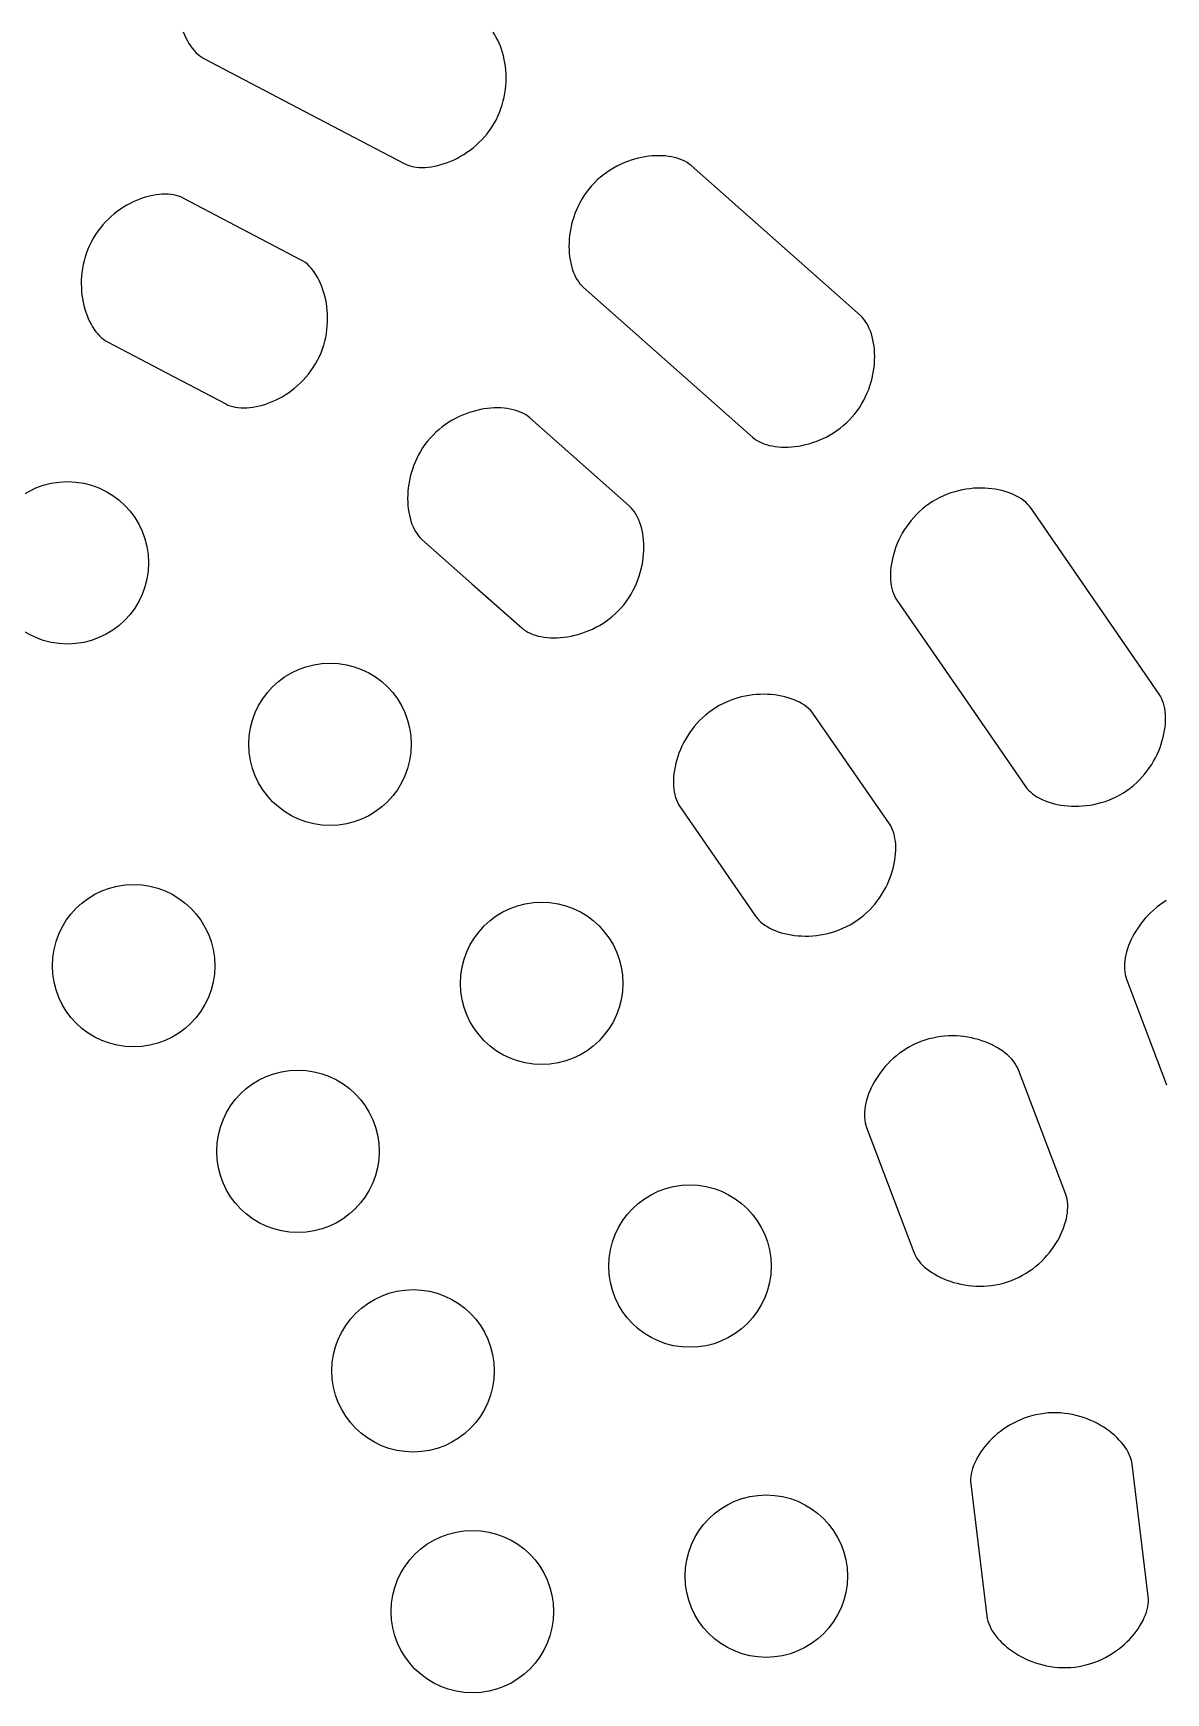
# Model space of a CAD drawing. Extents: x 5 to 376, y 5 to 380.
# Drawn here: x 115 to 150.8, y 289.2 to 341.6 of the extents above; entities that cross this region are included whole.
import ezdxf

# ---------------------------------------------------------------- set-up
doc = ezdxf.new("R2010")
doc.units = 0
doc.header["$MEASUREMENT"] = 0
doc.layers.add('Gas', color=7, linetype='Continuous')

msp = doc.modelspace()

# ---------------------------------------------------------------- linework, layer by layer
at = {"layer": 'Gas', "color": 0}
for p, q in [((119.761227, 341.591528), (119.800478, 341.495648)), ((119.800478, 341.495648), (119.842978, 341.403656)), ((119.842978, 341.403656), (119.888571, 341.315817)), ((129.589556, 341.503032), (129.538275, 341.581907)), ((129.638055, 341.419468), (129.589556, 341.503032)), ((129.683616, 341.331481), (129.638055, 341.419468)), ((129.726084, 341.239337), (129.683616, 341.331481)), ((119.888571, 341.315817), (119.9371, 341.232393)), ((119.9371, 341.232393), (119.98841, 341.153647)), ((119.98841, 341.153647), (120.042346, 341.079844)), ((120.042346, 341.079844), (120.09875, 341.011245)), ((120.09875, 341.011245), (120.157468, 340.948116)), ((120.157468, 340.948116), (120.218343, 340.890719)), ((120.218343, 340.890719), (120.281219, 340.839317)), ((120.281219, 340.839317), (120.345941, 340.794175)), ((129.765303, 341.1433), (129.726084, 341.239337)), ((129.801118, 341.043636), (129.765303, 341.1433)), ((129.833374, 340.94061), (129.801118, 341.043636)), ((129.861915, 340.834488), (129.833374, 340.94061)), ((129.886586, 340.725534), (129.861915, 340.834488)), ((120.345941, 340.794175), (120.412352, 340.755554)), ((120.412352, 340.755554), (123.571689, 339.097407)), ((129.907231, 340.614013), (129.886586, 340.725534)), ((129.923696, 340.500192), (129.907231, 340.614013)), ((129.935824, 340.384334), (129.923696, 340.500192)), ((129.94346, 340.266706), (129.935824, 340.384334)), ((129.908831, 339.661291), (129.925983, 339.783794)), ((129.925983, 339.783794), (129.937867, 339.905852)), ((129.937867, 339.905852), (129.944637, 340.0272)), ((129.94645, 340.147573), (129.94346, 340.266706)), ((129.944637, 340.0272), (129.94645, 340.147573)), ((129.784429, 339.172142), (129.824209, 339.29377)), ((129.824209, 339.29377), (129.858099, 339.416014)), ((129.858099, 339.416014), (129.886255, 339.53861)), ((129.886255, 339.53861), (129.908831, 339.661291)), ((123.571689, 339.097407), (126.731025, 337.439259)), ((129.564097, 338.698431), (129.628195, 338.813611)), ((129.628195, 338.813611), (129.686577, 338.931798)), ((129.686577, 338.931798), (129.738604, 339.051397)), ((129.738604, 339.051397), (129.784429, 339.172142)), ((129.090105, 338.10134), (129.178216, 338.189555)), ((129.178216, 338.189555), (129.26309, 338.282319)), ((129.26309, 338.282319), (129.344422, 338.379612)), ((129.344422, 338.379612), (129.421904, 338.481409)), ((129.421904, 338.481409), (129.495231, 338.587689)), ((129.495231, 338.587689), (129.564097, 338.698431)), ((128.408421, 337.613077), (128.510615, 337.668827)), ((128.510615, 337.668827), (128.611716, 337.72928)), ((128.611716, 337.72928), (128.711418, 337.794416)), ((128.711418, 337.794416), (128.809414, 337.864212)), ((128.809414, 337.864212), (128.905398, 337.938646)), ((128.905398, 337.938646), (128.999063, 338.017696)), ((128.999063, 338.017696), (129.090105, 338.10134)), ((134.447787, 337.669894), (134.337235, 337.654333)), ((134.557061, 337.680829), (134.447787, 337.669894)), ((134.664755, 337.68719), (134.557061, 337.680829)), ((134.770566, 337.689027), (134.664755, 337.68719)), ((134.874193, 337.686393), (134.770566, 337.689027)), ((134.975334, 337.67934), (134.874193, 337.686393)), ((135.073687, 337.667919), (134.975334, 337.67934)), ((135.168949, 337.652182), (135.073687, 337.667919)), ((126.731025, 337.439259), (126.80054, 337.406547)), ((126.80054, 337.406547), (126.874473, 337.378936)), ((126.874473, 337.378936), (126.952519, 337.356407)), ((126.952519, 337.356407), (127.03437, 337.338936)), ((127.03437, 337.338936), (127.11972, 337.326501)), ((127.11972, 337.326501), (127.208264, 337.31908)), ((127.208264, 337.31908), (127.299695, 337.316651)), ((127.299695, 337.316651), (127.393708, 337.319192)), ((127.393708, 337.319192), (127.489995, 337.326681)), ((127.489995, 337.326681), (127.58825, 337.339095)), ((127.58825, 337.339095), (127.688168, 337.356413)), ((127.688168, 337.356413), (127.789442, 337.378612)), ((127.789442, 337.378612), (127.891766, 337.405671)), ((127.891766, 337.405671), (127.994834, 337.437566)), ((127.994834, 337.437566), (128.09834, 337.474277)), ((128.09834, 337.474277), (128.201977, 337.51578)), ((128.201977, 337.51578), (128.30544, 337.562054)), ((128.30544, 337.562054), (128.408421, 337.613077)), ((133.123195, 337.162973), (133.020866, 337.087849)), ((133.227871, 337.232848), (133.123195, 337.162973)), ((133.334591, 337.297527), (133.227871, 337.232848)), ((133.443054, 337.357061), (133.334591, 337.297527)), ((133.552957, 337.411501), (133.443054, 337.357061)), ((133.663998, 337.460901), (133.552957, 337.411501)), ((133.775876, 337.505311), (133.663998, 337.460901)), ((133.888287, 337.544783), (133.775876, 337.505311)), ((134.000931, 337.579369), (133.888287, 337.544783)), ((134.113505, 337.609122), (134.000931, 337.579369)), ((134.225707, 337.634092), (134.113505, 337.609122)), ((134.337235, 337.654333), (134.225707, 337.634092)), ((135.260818, 337.632182), (135.168949, 337.652182)), ((135.348993, 337.60797), (135.260818, 337.632182)), ((135.433171, 337.579597), (135.348993, 337.60797)), ((135.513051, 337.547116), (135.433171, 337.579597)), ((135.58833, 337.510579), (135.513051, 337.547116)), ((135.658706, 337.470037), (135.58833, 337.510579)), ((135.723877, 337.425541), (135.658706, 337.470037)), ((135.783542, 337.377145), (135.723877, 337.425541)), ((141.124964, 332.645058), (135.783542, 337.377145)), ((132.555967, 336.632921), (132.47673, 336.529148)), ((132.641056, 336.733832), (132.555967, 336.632921)), ((132.730978, 336.830468), (132.641056, 336.733832)), ((132.824455, 336.921649), (132.730978, 336.830468)), ((132.921185, 337.007425), (132.824455, 336.921649)), ((133.020866, 337.087849), (132.921185, 337.007425)), ((117.976554, 336.123496), (117.875454, 336.063042)), ((118.078749, 336.179245), (117.976554, 336.123496)), ((118.18173, 336.230268), (118.078749, 336.179245)), ((118.285193, 336.276542), (118.18173, 336.230268)), ((118.38883, 336.318046), (118.285193, 336.276542)), ((118.492335, 336.354757), (118.38883, 336.318046)), ((118.595403, 336.386652), (118.492335, 336.354757)), ((118.697728, 336.413711), (118.595403, 336.386652)), ((118.799002, 336.43591), (118.697728, 336.413711)), ((118.89892, 336.453228), (118.799002, 336.43591)), ((118.997175, 336.465642), (118.89892, 336.453228)), ((119.093462, 336.473131), (118.997175, 336.465642)), ((119.187474, 336.475672), (119.093462, 336.473131)), ((119.278906, 336.473243), (119.187474, 336.475672)), ((119.36745, 336.465822), (119.278906, 336.473243)), ((119.4528, 336.453387), (119.36745, 336.465822)), ((119.534651, 336.435916), (119.4528, 336.453387)), ((119.612697, 336.413386), (119.534651, 336.435916)), ((119.68663, 336.385776), (119.612697, 336.413386)), ((119.756145, 336.353064), (119.68663, 336.385776)), ((123.481531, 334.39783), (119.756145, 336.353064)), ((132.216537, 336.091288), (132.165235, 335.977597)), ((132.273249, 336.203582), (132.216537, 336.091288)), ((132.335459, 336.314185), (132.273249, 336.203582)), ((132.403257, 336.422805), (132.335459, 336.314185)), ((132.47673, 336.529148), (132.403257, 336.422805)), ((117.308954, 335.602768), (117.22408, 335.510003)), ((117.397065, 335.690983), (117.308954, 335.602768)), ((117.488107, 335.774627), (117.397065, 335.690983)), ((117.581772, 335.853677), (117.488107, 335.774627)), ((117.677756, 335.928111), (117.581772, 335.853677)), ((117.775752, 335.997907), (117.677756, 335.928111)), ((117.875454, 336.063042), (117.775752, 335.997907)), ((132.042908, 335.631069), (132.012364, 335.514718)), ((132.078509, 335.747194), (132.042908, 335.631069)), ((132.119255, 335.862801), (132.078509, 335.747194)), ((132.165235, 335.977597), (132.119255, 335.862801)), ((116.923073, 335.093892), (116.858975, 334.978712)), ((116.991939, 335.204634), (116.923073, 335.093892)), ((117.065266, 335.310914), (116.991939, 335.204634)), ((117.142748, 335.412711), (117.065266, 335.310914)), ((117.22408, 335.510003), (117.142748, 335.412711)), ((131.93899, 335.052922), (131.932405, 334.93984)), ((131.95019, 335.167244), (131.93899, 335.052922)), ((131.966094, 335.282512), (131.95019, 335.167244)), ((131.986789, 335.398435), (131.966094, 335.282512)), ((132.012364, 335.514718), (131.986789, 335.398435)), ((116.702852, 334.620392), (116.663099, 334.498816)), ((116.748646, 334.741077), (116.702852, 334.620392)), ((116.800635, 334.860606), (116.748646, 334.741077)), ((116.858975, 334.978712), (116.800635, 334.860606)), ((131.932405, 334.93984), (131.930346, 334.828291)), ((131.930346, 334.828291), (131.932726, 334.718567)), ((131.932726, 334.718567), (131.939456, 334.610963)), ((131.939456, 334.610963), (131.950448, 334.505771)), ((116.56139, 334.008916), (116.549513, 333.886871)), ((116.578532, 334.131399), (116.56139, 334.008916)), ((116.601094, 334.254053), (116.578532, 334.131399)), ((116.629231, 334.376614), (116.601094, 334.254053)), ((116.663099, 334.498816), (116.629231, 334.376614)), ((123.547859, 334.359247), (123.481531, 334.39783)), ((123.612502, 334.314126), (123.547859, 334.359247)), ((123.675306, 334.262733), (123.612502, 334.314126)), ((123.736113, 334.205332), (123.675306, 334.262733)), ((123.794768, 334.142187), (123.736113, 334.205332)), ((123.851115, 334.073563), (123.794768, 334.142187)), ((123.904998, 333.999725), (123.851115, 334.073563)), ((123.956261, 333.920937), (123.904998, 333.999725)), ((131.950448, 334.505771), (131.965613, 334.403284)), ((131.965613, 334.403284), (131.984862, 334.303794)), ((131.984862, 334.303794), (132.008109, 334.207596)), ((132.008109, 334.207596), (132.035263, 334.114982)), ((132.035263, 334.114982), (132.066237, 334.026246)), ((132.066237, 334.026246), (132.100943, 333.941679)), ((116.542746, 333.765529), (116.540934, 333.645157)), ((116.540934, 333.645157), (116.543921, 333.526019)), ((116.549513, 333.886871), (116.542746, 333.765529)), ((116.543921, 333.526019), (116.551553, 333.408382)), ((124.004749, 333.837465), (123.956261, 333.920937)), ((124.050305, 333.749572), (124.004749, 333.837465)), ((124.092774, 333.657524), (124.050305, 333.749572)), ((124.131999, 333.561585), (124.092774, 333.657524)), ((124.167825, 333.462019), (124.131999, 333.561585)), ((132.100943, 333.941679), (132.139292, 333.861576)), ((132.139292, 333.861576), (132.181196, 333.786229)), ((132.181196, 333.786229), (132.226566, 333.715931)), ((132.226566, 333.715931), (132.275314, 333.650976)), ((132.275314, 333.650976), (132.327352, 333.591656)), ((132.327352, 333.591656), (132.382591, 333.538265)), ((132.382591, 333.538265), (135.053302, 331.172222)), ((116.551553, 333.408382), (116.563674, 333.292512)), ((116.563674, 333.292512), (116.58013, 333.178674)), ((116.58013, 333.178674), (116.600764, 333.067133)), ((116.600764, 333.067133), (116.625423, 332.958156)), ((116.625423, 332.958156), (116.653951, 332.852009)), ((124.200096, 333.359092), (124.167825, 333.462019)), ((124.228656, 333.253068), (124.200096, 333.359092)), ((124.253349, 333.144212), (124.228656, 333.253068)), ((124.27402, 333.032788), (124.253349, 333.144212)), ((124.290511, 332.919061), (124.27402, 333.032788)), ((116.653951, 332.852009), (116.686193, 332.748956)), ((116.686193, 332.748956), (116.721994, 332.649264)), ((116.721994, 332.649264), (116.761198, 332.553199)), ((116.761198, 332.553199), (116.803651, 332.461026)), ((116.803651, 332.461026), (116.849197, 332.373011)), ((124.302668, 332.803296), (124.290511, 332.919061)), ((124.310334, 332.685756), (124.302668, 332.803296)), ((124.304832, 332.325143), (124.311572, 332.446415)), ((124.313354, 332.566708), (124.310334, 332.685756)), ((124.311572, 332.446415), (124.313354, 332.566708)), ((141.180197, 332.591656), (141.124964, 332.645058)), ((141.232218, 332.532305), (141.180197, 332.591656)), ((141.280941, 332.467299), (141.232218, 332.532305)), ((141.326276, 332.396935), (141.280941, 332.467299)), ((116.849197, 332.373011), (116.897681, 332.28942)), ((116.897681, 332.28942), (116.948949, 332.210518)), ((116.948949, 332.210518), (117.002845, 332.136572)), ((117.002845, 332.136572), (117.059214, 332.067846)), ((117.059214, 332.067846), (117.1179, 332.004607)), ((117.1179, 332.004607), (117.17875, 331.947121)), ((117.17875, 331.947121), (117.241607, 331.895653)), ((124.22517, 331.835548), (124.253302, 331.958093)), ((124.253302, 331.958093), (124.275852, 332.080717)), ((124.275852, 332.080717), (124.292977, 332.203155)), ((124.292977, 332.203155), (124.304832, 332.325143)), ((141.368138, 332.321505), (141.326276, 332.396935)), ((141.406438, 332.241305), (141.368138, 332.321505)), ((141.441089, 332.156629), (141.406438, 332.241305)), ((141.472004, 332.067773), (141.441089, 332.156629)), ((141.499096, 331.975031), (141.472004, 332.067773)), ((141.522277, 331.878698), (141.499096, 331.975031)), ((117.241607, 331.895653), (117.306316, 331.850468)), ((117.306316, 331.850468), (117.372723, 331.811833)), ((117.372723, 331.811833), (119.235416, 330.834217)), ((124.053705, 331.351448), (124.105723, 331.471031)), ((124.105723, 331.471031), (124.151536, 331.591752)), ((124.151536, 331.591752), (124.1913, 331.713346)), ((124.1913, 331.713346), (124.22517, 331.835548)), ((141.541459, 331.779068), (141.522277, 331.878698)), ((141.556555, 331.676436), (141.541459, 331.779068)), ((141.567478, 331.571097), (141.556555, 331.676436)), ((141.574141, 331.463346), (141.567478, 331.571097)), ((141.576456, 331.353476), (141.574141, 331.463346)), ((123.711236, 330.798661), (123.788789, 330.900595)), ((123.788789, 330.900595), (123.862192, 331.007022)), ((123.862192, 331.007022), (123.93114, 331.117919)), ((123.93114, 331.117919), (123.995325, 331.233266)), ((123.995325, 331.233266), (124.053705, 331.351448)), ((135.053302, 331.172222), (137.724012, 328.806178)), ((141.519753, 330.782679), (141.540489, 330.898716)), ((141.540489, 330.898716), (141.556439, 331.014109)), ((141.556439, 331.014109), (141.567692, 331.128563)), ((141.567692, 331.128563), (141.574336, 331.241784)), ((141.574336, 331.241784), (141.576456, 331.353476)), ((119.235416, 330.834217), (121.098109, 329.8566)), ((123.175922, 330.282615), (123.271943, 330.357138)), ((123.271943, 330.357138), (123.365651, 330.436284)), ((123.365651, 330.436284), (123.456741, 330.520031)), ((123.456741, 330.520031), (123.544906, 330.608357)), ((123.544906, 330.608357), (123.62984, 330.701241)), ((123.62984, 330.701241), (123.711236, 330.798661)), ((141.387215, 330.317981), (141.427964, 330.433648)), ((141.427964, 330.433648), (141.463578, 330.54985)), ((141.463578, 330.54985), (141.494145, 330.666292)), ((141.494145, 330.666292), (141.519753, 330.782679)), ((121.098109, 329.8566), (121.167541, 329.823931)), ((121.167541, 329.823931), (121.241397, 329.796362)), ((122.155885, 329.796413), (122.258191, 329.823515)), ((122.258191, 329.823515), (122.361246, 329.855456)), ((122.361246, 329.855456), (122.464745, 329.892215)), ((122.464745, 329.892215), (122.56838, 329.933771)), ((122.56838, 329.933771), (122.671846, 329.980102)), ((122.671846, 329.980102), (122.774837, 330.031185)), ((122.774837, 330.031185), (122.877046, 330.087)), ((122.877046, 330.087), (122.978168, 330.147524)), ((122.978168, 330.147524), (123.077895, 330.212737)), ((123.077895, 330.212737), (123.175922, 330.282615)), ((141.103397, 329.757979), (141.171128, 329.866553)), ((141.171128, 329.866553), (141.233288, 329.977134)), ((141.233288, 329.977134), (141.289965, 330.089429)), ((141.289965, 330.089429), (141.341244, 330.203143)), ((141.341244, 330.203143), (141.387215, 330.317981)), ((121.241397, 329.796362), (121.31937, 329.773872)), ((121.31937, 329.773872), (121.401154, 329.756439)), ((121.401154, 329.756439), (121.486442, 329.74404)), ((121.486442, 329.74404), (121.57493, 329.736656)), ((121.57493, 329.736656), (121.666311, 329.734263)), ((121.666311, 329.734263), (121.760277, 329.736839)), ((121.760277, 329.736839), (121.856524, 329.744365)), ((121.856524, 329.744365), (121.954745, 329.756817)), ((121.954745, 329.756817), (122.054634, 329.774173)), ((122.054634, 329.774173), (122.155885, 329.796413)), ((128.242891, 329.342466), (128.136229, 329.277901)), ((128.351304, 329.401892), (128.242891, 329.342466)), ((128.461166, 329.456229), (128.351304, 329.401892)), ((128.572174, 329.50553), (128.461166, 329.456229)), ((128.684025, 329.549846), (128.572174, 329.50553)), ((128.796418, 329.589229), (128.684025, 329.549846)), ((128.909049, 329.623731), (128.796418, 329.589229)), ((129.021615, 329.653403), (128.909049, 329.623731)), ((129.133814, 329.678298), (129.021615, 329.653403)), ((129.245345, 329.698468), (129.133814, 329.678298)), ((129.355903, 329.713963), (129.245345, 329.698468)), ((129.465186, 329.724836), (129.355903, 329.713963)), ((129.572892, 329.731139), (129.465186, 329.724836)), ((129.678719, 329.732924), (129.572892, 329.731139)), ((129.782363, 329.730242), (129.678719, 329.732924)), ((129.883522, 329.723144), (129.782363, 329.730242)), ((129.981893, 329.711684), (129.883522, 329.723144)), ((130.077174, 329.695912), (129.981893, 329.711684)), ((130.169063, 329.675881), (130.077174, 329.695912)), ((130.257256, 329.651641), (130.169063, 329.675881)), ((130.341451, 329.623246), (130.257256, 329.651641)), ((130.421345, 329.590747), (130.341451, 329.623246)), ((130.496637, 329.554195), (130.421345, 329.590747)), ((130.567023, 329.513643), (130.496637, 329.554195)), ((130.6322, 329.469142), (130.567023, 329.513643)), ((130.691867, 329.420743), (130.6322, 329.469142)), ((133.841081, 326.630782), (130.691867, 329.420743)), ((140.682733, 329.259719), (140.7761, 329.350762)), ((140.7761, 329.350762), (140.8659, 329.447255)), ((140.8659, 329.447255), (140.95087, 329.548036)), ((140.95087, 329.548036), (141.030006, 329.651709)), ((141.030006, 329.651709), (141.103397, 329.757979)), ((127.549979, 328.779666), (127.46507, 328.678954)), ((127.639779, 328.87616), (127.549979, 328.779666)), ((127.733146, 328.967202), (127.639779, 328.87616)), ((127.829777, 329.052846), (127.733146, 328.967202)), ((127.929369, 329.133143), (127.829777, 329.052846)), ((128.031621, 329.208144), (127.929369, 329.133143)), ((128.136229, 329.277901), (128.031621, 329.208144)), ((137.724012, 328.806178), (137.783679, 328.75778)), ((139.843705, 328.721392), (139.954713, 328.770692)), ((139.954713, 328.770692), (140.064575, 328.825029)), ((140.064575, 328.825029), (140.172988, 328.884455)), ((140.172988, 328.884455), (140.27965, 328.94902)), ((140.27965, 328.94902), (140.384258, 329.018778)), ((140.384258, 329.018778), (140.48651, 329.093779)), ((140.48651, 329.093779), (140.586102, 329.174075)), ((140.586102, 329.174075), (140.682733, 329.259719)), ((127.18282, 328.250045), (127.12617, 328.13778)), ((127.244948, 328.360591), (127.18282, 328.250045)), ((127.312641, 328.469121), (127.244948, 328.360591)), ((127.385986, 328.57534), (127.312641, 328.469121)), ((127.46507, 328.678954), (127.385986, 328.57534)), ((137.783679, 328.75778), (137.848856, 328.713279)), ((137.848856, 328.713279), (137.919242, 328.672726)), ((137.919242, 328.672726), (137.994534, 328.636174)), ((137.994534, 328.636174), (138.074428, 328.603675)), ((138.074428, 328.603675), (138.158623, 328.57528)), ((138.158623, 328.57528), (138.246817, 328.551041)), ((138.246817, 328.551041), (138.338705, 328.531009)), ((138.338705, 328.531009), (138.433986, 328.515237)), ((138.433986, 328.515237), (138.532358, 328.503777)), ((138.532358, 328.503777), (138.633517, 328.49668)), ((138.633517, 328.49668), (138.73716, 328.493997)), ((138.73716, 328.493997), (138.842987, 328.495782)), ((138.842987, 328.495782), (138.950693, 328.502085)), ((138.950693, 328.502085), (139.059976, 328.512958)), ((139.059976, 328.512958), (139.170534, 328.528454)), ((139.170534, 328.528454), (139.282065, 328.548623)), ((139.282065, 328.548623), (139.394264, 328.573518)), ((139.394264, 328.573518), (139.506831, 328.603191)), ((139.506831, 328.603191), (139.619461, 328.637693)), ((139.619461, 328.637693), (139.731854, 328.677076)), ((139.731854, 328.677076), (139.843705, 328.721392)), ((126.988215, 327.793611), (126.952605, 327.677415)), ((127.028954, 327.909267), (126.988215, 327.793611)), ((127.07491, 328.024088), (127.028954, 327.909267)), ((127.12617, 328.13778), (127.07491, 328.024088)), ((126.859725, 327.213134), (126.848459, 327.098665)), ((126.875685, 327.328538), (126.859725, 327.213134)), ((126.896428, 327.444583), (126.875685, 327.328538)), ((126.922039, 327.560974), (126.896428, 327.444583)), ((126.952605, 327.677415), (126.922039, 327.560974)), ((144.698551, 327.19579), (144.57996, 327.184367)), ((144.816199, 327.202414), (144.698551, 327.19579)), ((144.932622, 327.204362), (144.816199, 327.202414)), ((145.04754, 327.201755), (144.932622, 327.204362)), ((145.160671, 327.194717), (145.04754, 327.201755)), ((145.271735, 327.183369), (145.160671, 327.194717)), ((126.841801, 326.985428), (126.839663, 326.873716)), ((126.839663, 326.873716), (126.84196, 326.763826)), ((126.848459, 327.098665), (126.841801, 326.985428)), ((126.84196, 326.763826), (126.848602, 326.656052)), ((143.293489, 326.706886), (143.186723, 326.629271)), ((143.403925, 326.779194), (143.293489, 326.706886)), ((143.516507, 326.845355), (143.403925, 326.779194)), ((143.630954, 326.90549), (143.516507, 326.845355)), ((143.746984, 326.959722), (143.630954, 326.90549)), ((143.864318, 327.008174), (143.746984, 326.959722)), ((143.982675, 327.050968), (143.864318, 327.008174)), ((144.101772, 327.088227), (143.982675, 327.050968)), ((144.221331, 327.120074), (144.101772, 327.088227)), ((144.341069, 327.146632), (144.221331, 327.120074)), ((144.460705, 327.168022), (144.341069, 327.146632)), ((144.57996, 327.184367), (144.460705, 327.168022)), ((145.38045, 327.167836), (145.271735, 327.183369)), ((145.486536, 327.148238), (145.38045, 327.167836)), ((145.589713, 327.1247), (145.486536, 327.148238)), ((145.689699, 327.097343), (145.589713, 327.1247)), ((145.786212, 327.06629), (145.689699, 327.097343)), ((145.878974, 327.031664), (145.786212, 327.06629)), ((145.967702, 326.993587), (145.878974, 327.031664)), ((146.052115, 326.952182), (145.967702, 326.993587)), ((146.131933, 326.907571), (146.052115, 326.952182)), ((146.206876, 326.859878), (146.131933, 326.907571)), ((146.276661, 326.809225), (146.206876, 326.859878)), ((146.341008, 326.755733), (146.276661, 326.809225)), ((146.399637, 326.699527), (146.341008, 326.755733)), ((146.452266, 326.640728), (146.399637, 326.699527)), ((126.848602, 326.656052), (126.859505, 326.55069)), ((126.859505, 326.55069), (126.87458, 326.448034)), ((126.87458, 326.448034), (126.893741, 326.34838)), ((126.893741, 326.34838), (126.9169, 326.252022)), ((126.9169, 326.252022), (126.943971, 326.159257)), ((126.943971, 326.159257), (126.974867, 326.070379)), ((133.896248, 326.577447), (133.841081, 326.630782)), ((133.948215, 326.518167), (133.896248, 326.577447)), ((133.996894, 326.453237), (133.948215, 326.518167)), ((134.042198, 326.382952), (133.996894, 326.453237)), ((134.084037, 326.307605), (134.042198, 326.382952)), ((134.122323, 326.22749), (134.084037, 326.307605)), ((134.15697, 326.142903), (134.122323, 326.22749)), ((142.727535, 326.184608), (142.650516, 326.086497)), ((142.809473, 326.280066), (142.727535, 326.184608)), ((142.896345, 326.372568), (142.809473, 326.280066)), ((142.988167, 326.461806), (142.896345, 326.372568)), ((143.084954, 326.547475), (142.988167, 326.461806)), ((143.186723, 326.629271), (143.084954, 326.547475)), ((146.498615, 326.57946), (146.452266, 326.640728)), ((150.552362, 320.706593), (146.498615, 326.57946)), ((126.974867, 326.070379), (127.0095, 325.985683)), ((127.0095, 325.985683), (127.047783, 325.905465)), ((127.047783, 325.905465), (127.089631, 325.830019)), ((127.089631, 325.830019), (127.134955, 325.75964)), ((127.134955, 325.75964), (127.183668, 325.694625)), ((127.183668, 325.694625), (127.235684, 325.635267)), ((127.235684, 325.635267), (127.290915, 325.581863)), ((134.187889, 326.054136), (134.15697, 326.142903)), ((134.214991, 325.961486), (134.187889, 326.054136)), ((134.23819, 325.865245), (134.214991, 325.961486)), ((134.257396, 325.765708), (134.23819, 325.865245)), ((134.272522, 325.663169), (134.257396, 325.765708)), ((134.283479, 325.557923), (134.272522, 325.663169)), ((142.391313, 325.673653), (142.338652, 325.56687)), ((142.448814, 325.779313), (142.391313, 325.673653)), ((142.511171, 325.883545), (142.448814, 325.779313)), ((142.5784, 325.986041), (142.511171, 325.883545)), ((142.650516, 326.086497), (142.5784, 325.986041)), ((127.290915, 325.581863), (128.865523, 324.186883)), ((134.272662, 325.001382), (134.283866, 325.115751)), ((134.29018, 325.450264), (134.283479, 325.557923)), ((134.283866, 325.115751), (134.290462, 325.228884)), ((134.292537, 325.340486), (134.29018, 325.450264)), ((134.290462, 325.228884), (134.292537, 325.340486)), ((142.1761, 325.134616), (142.147406, 325.0268)), ((142.209556, 325.242836), (142.1761, 325.134616)), ((142.247789, 325.351155), (142.209556, 325.242836)), ((142.290816, 325.459268), (142.247789, 325.351155)), ((142.338652, 325.56687), (142.290816, 325.459268)), ((134.179999, 324.53743), (134.210517, 324.653801)), ((134.210517, 324.653801), (134.236075, 324.770112)), ((134.236075, 324.770112), (134.256761, 324.886071)), ((134.256761, 324.886071), (134.272662, 325.001382)), ((142.079936, 324.605704), (142.074817, 324.504499)), ((142.089739, 324.708842), (142.079936, 324.605704)), ((142.104241, 324.813608), (142.089739, 324.708842)), ((142.123458, 324.919696), (142.104241, 324.813608)), ((142.147406, 325.0268), (142.123458, 324.919696)), ((128.865523, 324.186883), (130.44013, 322.791902)), ((133.949917, 323.964991), (134.006559, 324.077242)), ((134.006559, 324.077242), (134.0578, 324.190906)), ((134.0578, 324.190906), (134.103728, 324.305689)), ((134.103728, 324.305689), (134.144432, 324.421295)), ((134.144432, 324.421295), (134.179999, 324.53743)), ((142.074817, 324.504499), (142.074366, 324.405533)), ((142.074366, 324.405533), (142.078568, 324.309111)), ((142.078568, 324.309111), (142.087406, 324.215541)), ((142.087406, 324.215541), (142.100865, 324.125126)), ((142.100865, 324.125126), (142.11893, 324.038173)), ((133.582616, 323.435216), (133.667582, 323.535992)), ((133.667582, 323.535992), (133.746707, 323.639652)), ((133.746707, 323.639652), (133.820079, 323.745901)), ((133.820079, 323.745901), (133.887786, 323.854445)), ((133.887786, 323.854445), (133.949917, 323.964991)), ((142.11893, 324.038173), (142.141584, 323.954987)), ((142.141584, 323.954987), (142.168812, 323.875874)), ((142.168812, 323.875874), (142.200599, 323.80114)), ((142.200599, 323.80114), (142.236929, 323.731091)), ((142.236929, 323.731091), (142.277785, 323.666031)), ((142.277785, 323.666031), (144.304659, 320.729598)), ((132.995735, 322.936258), (133.100429, 323.006117)), ((133.100429, 323.006117), (133.202774, 323.081226)), ((133.202774, 323.081226), (133.302468, 323.161639)), ((133.302468, 323.161639), (133.399208, 323.247406)), ((133.399208, 323.247406), (133.492691, 323.338581)), ((133.492691, 323.338581), (133.582616, 323.435216)), ((130.44013, 322.791902), (130.499726, 322.743566)), ((130.499726, 322.743566), (130.564838, 322.699124)), ((130.564838, 322.699124), (130.635163, 322.658627)), ((130.635163, 322.658627), (130.710398, 322.622128)), ((130.710398, 322.622128), (130.790242, 322.589679)), ((130.790242, 322.589679), (130.874391, 322.561332)), ((130.874391, 322.561332), (130.962543, 322.53714)), ((130.962543, 322.53714), (131.054396, 322.517154)), ((131.054396, 322.517154), (131.149647, 322.501428)), ((131.149647, 322.501428), (131.247994, 322.490012)), ((131.247994, 322.490012), (131.349134, 322.482959)), ((131.349134, 322.482959), (131.452765, 322.480322)), ((131.452765, 322.480322), (131.558584, 322.482153)), ((131.558584, 322.482153), (131.666289, 322.488503)), ((131.666289, 322.488503), (131.775577, 322.499425)), ((131.775577, 322.499425), (131.886146, 322.514972)), ((131.886146, 322.514972), (131.997693, 322.535195)), ((131.997693, 322.535195), (132.109916, 322.560147)), ((132.109916, 322.560147), (132.222513, 322.58988)), ((132.222513, 322.58988), (132.33518, 322.624445)), ((132.33518, 322.624445), (132.447616, 322.663896)), ((132.447616, 322.663896), (132.559518, 322.708285)), ((132.559518, 322.708285), (132.670583, 322.757663)), ((132.670583, 322.757663), (132.780509, 322.812083)), ((132.780509, 322.812083), (132.888994, 322.871597)), ((132.888994, 322.871597), (132.995735, 322.936258)), ((136.783837, 320.40051), (136.669518, 320.340481)), ((136.899751, 320.454639), (136.783837, 320.40051)), ((137.016981, 320.502991), (136.899751, 320.454639)), ((137.135243, 320.545687), (137.016981, 320.502991)), ((137.254257, 320.58285), (137.135243, 320.545687)), ((137.373742, 320.614604), (137.254257, 320.58285)), ((137.493415, 320.64107), (137.373742, 320.614604)), ((137.612996, 320.662372), (137.493415, 320.64107)), ((137.732202, 320.678633), (137.612996, 320.662372)), ((137.850754, 320.689974), (137.732202, 320.678633)), ((137.968368, 320.696519), (137.850754, 320.689974)), ((138.084765, 320.698391), (137.968368, 320.696519)), ((138.199662, 320.695711), (138.084765, 320.698391)), ((138.312778, 320.688604), (138.199662, 320.695711)), ((138.423832, 320.677191), (138.312778, 320.688604)), ((138.532542, 320.661595), (138.423832, 320.677191)), ((138.638627, 320.641939), (138.532542, 320.661595)), ((138.741805, 320.618346), (138.638627, 320.641939)), ((138.841795, 320.590938), (138.741805, 320.618346)), ((138.938316, 320.559838), (138.841795, 320.590938)), ((139.031087, 320.525168), (138.938316, 320.559838)), ((139.119825, 320.487053), (139.031087, 320.525168)), ((139.204249, 320.445613), (139.119825, 320.487053)), ((139.284079, 320.400972), (139.204249, 320.445613)), ((139.359032, 320.353253), (139.284079, 320.400972)), ((144.304659, 320.729598), (146.331532, 317.793164)), ((150.593211, 320.641524), (150.552362, 320.706593)), ((150.629517, 320.571448), (150.593211, 320.641524)), ((150.661267, 320.496672), (150.629517, 320.571448)), ((150.688445, 320.417502), (150.661267, 320.496672)), ((150.711039, 320.334246), (150.688445, 320.417502)), ((136.050335, 319.868329), (135.963557, 319.775864)), ((136.142034, 319.957506), (136.050335, 319.868329)), ((136.238667, 320.043086), (136.142034, 319.957506)), ((136.340249, 320.124763), (136.238667, 320.043086)), ((136.446793, 320.202228), (136.340249, 320.124763)), ((136.557076, 320.274427), (136.446793, 320.202228)), ((136.669518, 320.340481), (136.557076, 320.274427)), ((139.428827, 320.302578), (139.359032, 320.353253)), ((139.493183, 320.24907), (139.428827, 320.302578)), ((139.551819, 320.192851), (139.493183, 320.24907)), ((139.604453, 320.134045), (139.551819, 320.192851)), ((139.650803, 320.072774), (139.604453, 320.134045)), ((142.040826, 316.610228), (139.650803, 320.072774)), ((150.729033, 320.24721), (150.711039, 320.334246)), ((150.742413, 320.156703), (150.729033, 320.24721)), ((150.751165, 320.06303), (150.742413, 320.156703)), ((150.74951, 319.766093), (150.754728, 319.867418)), ((150.755275, 319.9665), (150.751165, 320.06303)), ((150.754728, 319.867418), (150.755275, 319.9665)), ((135.665374, 319.379265), (135.602992, 319.274967)), ((135.732608, 319.481811), (135.665374, 319.379265)), ((135.804707, 319.582298), (135.732608, 319.481811)), ((135.881685, 319.680418), (135.804707, 319.582298)), ((135.963557, 319.775864), (135.881685, 319.680418)), ((150.652851, 319.236553), (150.681639, 319.344493)), ((150.681639, 319.344493), (150.705685, 319.451723)), ((150.705685, 319.451723), (150.725003, 319.557938)), ((150.725003, 319.557938), (150.739606, 319.66283)), ((150.739606, 319.66283), (150.74951, 319.766093)), ((135.401701, 318.846405), (135.363368, 318.737959)), ((135.444816, 318.954637), (135.401701, 318.846405)), ((135.492727, 319.062346), (135.444816, 318.954637)), ((135.545447, 319.169225), (135.492727, 319.062346)), ((135.602992, 319.274967), (135.545447, 319.169225)), ((150.489983, 318.803851), (150.537886, 318.911554)), ((150.537886, 318.911554), (150.580988, 319.019777)), ((150.580988, 319.019777), (150.619305, 319.128213)), ((150.619305, 319.128213), (150.652851, 319.236553)), ((135.257583, 318.308173), (135.242954, 318.203263)), ((135.276925, 318.414405), (135.257583, 318.308173)), ((135.300994, 318.521652), (135.276925, 318.414405)), ((135.329804, 318.629606), (135.300994, 318.521652)), ((135.363368, 318.737959), (135.329804, 318.629606)), ((150.17797, 318.283876), (150.250087, 318.384375)), ((150.250087, 318.384375), (150.317333, 318.48693)), ((150.317333, 318.48693), (150.379721, 318.591232)), ((150.379721, 318.591232), (150.437266, 318.696975)), ((150.437266, 318.696975), (150.489983, 318.803851)), ((135.227779, 317.998639), (135.227206, 317.899539)), ((135.227206, 317.899539), (135.23129, 317.802991)), ((135.233024, 318.099983), (135.227779, 317.998639)), ((135.23129, 317.802991), (135.240018, 317.709302)), ((135.242954, 318.203263), (135.233024, 318.099983)), ((146.331532, 317.793164), (146.377883, 317.731893)), ((149.642162, 317.741228), (149.743809, 317.822949)), ((149.743809, 317.822949), (149.840499, 317.908569)), ((149.840499, 317.908569), (149.932245, 317.997778)), ((149.932245, 317.997778), (150.019063, 318.09027)), ((150.019063, 318.09027), (150.100967, 318.185739)), ((150.100967, 318.185739), (150.17797, 318.283876)), ((135.240018, 317.709302), (135.253375, 317.618779)), ((135.253375, 317.618779), (135.271349, 317.531729)), ((135.271349, 317.531729), (135.293925, 317.448461)), ((135.293925, 317.448461), (135.321089, 317.369281)), ((135.321089, 317.369281), (135.352828, 317.294497)), ((135.352828, 317.294497), (135.389127, 317.224416)), ((146.377883, 317.731893), (146.430516, 317.673087)), ((146.430516, 317.673087), (146.489152, 317.616869)), ((146.489152, 317.616869), (146.553508, 317.563361)), ((146.553508, 317.563361), (146.623304, 317.512686)), ((146.623304, 317.512686), (146.698257, 317.464967)), ((146.698257, 317.464967), (146.778086, 317.420326)), ((146.778086, 317.420326), (146.862511, 317.378886)), ((146.862511, 317.378886), (146.951249, 317.34077)), ((146.951249, 317.34077), (147.044019, 317.306101)), ((147.044019, 317.306101), (147.14054, 317.275001)), ((147.14054, 317.275001), (147.24053, 317.247593)), ((147.24053, 317.247593), (147.343709, 317.224)), ((148.488921, 317.224868), (148.608594, 317.251335)), ((148.608594, 317.251335), (148.728078, 317.283088)), ((148.728078, 317.283088), (148.847092, 317.320252)), ((148.847092, 317.320252), (148.965355, 317.362948)), ((148.965355, 317.362948), (149.082584, 317.411299)), ((149.082584, 317.411299), (149.198499, 317.465428)), ((149.198499, 317.465428), (149.312818, 317.525458)), ((149.312818, 317.525458), (149.425259, 317.591511)), ((149.425259, 317.591511), (149.535542, 317.66371)), ((149.535542, 317.66371), (149.642162, 317.741228)), ((135.389127, 317.224416), (135.429973, 317.159346)), ((135.429973, 317.159346), (136.624985, 315.428073)), ((147.343709, 317.224), (147.449794, 317.204344)), ((147.449794, 317.204344), (147.558504, 317.188748)), ((147.558504, 317.188748), (147.669557, 317.177335)), ((147.669557, 317.177335), (147.782673, 317.170227)), ((147.782673, 317.170227), (147.89757, 317.167548)), ((147.89757, 317.167548), (148.013967, 317.169419)), ((148.013967, 317.169419), (148.131582, 317.175964)), ((148.131582, 317.175964), (148.250133, 317.187306)), ((148.250133, 317.187306), (148.36934, 317.203566)), ((148.36934, 317.203566), (148.488921, 317.224868)), ((142.081626, 316.54524), (142.040826, 316.610228)), ((142.117896, 316.475246), (142.081626, 316.54524)), ((142.149622, 316.400554), (142.117896, 316.475246)), ((142.176788, 316.321469), (142.149622, 316.400554)), ((142.19938, 316.238298), (142.176788, 316.321469)), ((142.217382, 316.151349), (142.19938, 316.238298)), ((142.230778, 316.060928), (142.217382, 316.151349)), ((142.239556, 315.967342), (142.230778, 316.060928)), ((142.238017, 315.67066), (142.24319, 315.771901)), ((142.243698, 315.870897), (142.239556, 315.967342)), ((142.24319, 315.771901), (142.243698, 315.870897)), ((136.624985, 315.428073), (137.819996, 313.696799)), ((142.141652, 315.141522), (142.170375, 315.249385)), ((142.170375, 315.249385), (142.194359, 315.356537)), ((142.194359, 315.356537), (142.213617, 315.462672)), ((142.213617, 315.462672), (142.228165, 315.567482)), ((142.228165, 315.567482), (142.238017, 315.67066)), ((141.926404, 314.602282), (141.979055, 314.709097)), ((141.979055, 314.709097), (142.02689, 314.816736)), ((142.02689, 314.816736), (142.069924, 314.924891)), ((142.069924, 314.924891), (142.108173, 315.033255)), ((142.108173, 315.033255), (142.141652, 315.141522)), ((141.590393, 314.091288), (141.667346, 314.189386)), ((141.667346, 314.189386), (141.739409, 314.289842)), ((141.739409, 314.289842), (141.806597, 314.392347)), ((141.806597, 314.392347), (141.868923, 314.496596)), ((141.868923, 314.496596), (141.926404, 314.602282)), ((150.66468, 314.123427), (150.562279, 314.050351)), ((150.771165, 314.19245), (150.66468, 314.123427)), ((137.819996, 313.696799), (137.866293, 313.635606)), ((137.866293, 313.635606), (137.918877, 313.576873)), ((141.025122, 313.569373), (141.131736, 313.646888)), ((141.131736, 313.646888), (141.233369, 313.728599)), ((141.233369, 313.728599), (141.330037, 313.814202)), ((141.330037, 313.814202), (141.421753, 313.903389)), ((141.421753, 313.903389), (141.508533, 313.995853)), ((141.508533, 313.995853), (141.590393, 314.091288)), ((150.113548, 313.634707), (150.036862, 313.543629)), ((150.194664, 313.723536), (150.113548, 313.634707)), ((150.280153, 313.809815), (150.194664, 313.723536)), ((150.369957, 313.893245), (150.280153, 313.809815)), ((150.464019, 313.973523), (150.369957, 313.893245)), ((150.562279, 314.050351), (150.464019, 313.973523)), ((137.918877, 313.576873), (137.977467, 313.520723)), ((137.977467, 313.520723), (138.041781, 313.467279)), ((138.041781, 313.467279), (138.111539, 313.416666)), ((138.111539, 313.416666), (138.186459, 313.369004)), ((138.186459, 313.369004), (138.26626, 313.324419)), ((138.26626, 313.324419), (138.350661, 313.283032)), ((138.350661, 313.283032), (138.439381, 313.244967)), ((138.439381, 313.244967), (138.532138, 313.210347)), ((138.532138, 313.210347), (138.628651, 313.179295)), ((138.628651, 313.179295), (138.72864, 313.151934)), ((138.72864, 313.151934), (138.831822, 313.128387)), ((138.831822, 313.128387), (138.937917, 313.108778)), ((138.937917, 313.108778), (139.046643, 313.093228)), ((139.046643, 313.093228), (139.157719, 313.081862)), ((139.157719, 313.081862), (139.270865, 313.074803)), ((139.270865, 313.074803), (139.385799, 313.072173)), ((139.385799, 313.072173), (139.502239, 313.074095)), ((139.502239, 313.074095), (139.619904, 313.080694)), ((139.619904, 313.080694), (139.738514, 313.092091)), ((139.738514, 313.092091), (139.857787, 313.108409)), ((139.857787, 313.108409), (139.977442, 313.129773)), ((139.977442, 313.129773), (140.097198, 313.156305)), ((140.097198, 313.156305), (140.216772, 313.188127)), ((140.216772, 313.188127), (140.335886, 313.225364)), ((140.335886, 313.225364), (140.454256, 313.268138)), ((140.454256, 313.268138), (140.571602, 313.316572)), ((140.571602, 313.316572), (140.687643, 313.37079)), ((140.687643, 313.37079), (140.802098, 313.430914)), ((140.802098, 313.430914), (140.914684, 313.497067)), ((140.914684, 313.497067), (141.025122, 313.569373)), ((149.721925, 313.065021), (149.673042, 312.96676)), ((149.775588, 313.162837), (149.721925, 313.065021)), ((149.83397, 313.259906), (149.775588, 313.162837)), ((149.897015, 313.355928), (149.83397, 313.259906)), ((149.964665, 313.450602), (149.897015, 313.355928)), ((150.036862, 313.543629), (149.964665, 313.450602)), ((149.526452, 312.575268), (149.50233, 312.479286)), ((149.555642, 312.672307), (149.526452, 312.575268)), ((149.589842, 312.770103), (149.555642, 312.672307)), ((149.628995, 312.868354), (149.589842, 312.770103)), ((149.673042, 312.96676), (149.628995, 312.868354)), ((149.460953, 312.200686), (149.457683, 312.111936)), ((149.457683, 312.111936), (149.459771, 312.025746)), ((149.459771, 312.025746), (149.467276, 311.942416)), ((149.469522, 312.291694), (149.460953, 312.200686)), ((149.483334, 312.384661), (149.469522, 312.291694)), ((149.50233, 312.479286), (149.483334, 312.384661)), ((149.467276, 311.942416), (149.480254, 311.862247)), ((149.480254, 311.862247), (149.498764, 311.785538)), ((149.498764, 311.785538), (149.522863, 311.712592)), ((149.522863, 311.712592), (150.788105, 308.376423)), ((143.907456, 309.921211), (143.783007, 309.91361)), ((144.031068, 309.923448), (143.907456, 309.921211)), ((144.153597, 309.920505), (144.031068, 309.923448)), ((144.274801, 309.912571), (144.153597, 309.920505)), ((142.461137, 309.44656), (142.358803, 309.37348)), ((142.567521, 309.515571), (142.461137, 309.44656)), ((142.677897, 309.580211), (142.567521, 309.515571)), ((142.792203, 309.640178), (142.677897, 309.580211)), ((142.91038, 309.695171), (142.792203, 309.640178)), ((143.032367, 309.744888), (142.91038, 309.695171)), ((143.156724, 309.788597), (143.032367, 309.744888)), ((143.281705, 309.825822), (143.156724, 309.788597)), ((143.407068, 309.856749), (143.281705, 309.825822)), ((143.532569, 309.881565), (143.407068, 309.856749)), ((143.657963, 309.900456), (143.532569, 309.881565)), ((143.783007, 309.91361), (143.657963, 309.900456)), ((144.394435, 309.899831), (144.274801, 309.912571)), ((144.512256, 309.882471), (144.394435, 309.899831)), ((144.628019, 309.860679), (144.512256, 309.882471)), ((144.741482, 309.834641), (144.628019, 309.860679)), ((144.852399, 309.804543), (144.741482, 309.834641)), ((144.960527, 309.770571), (144.852399, 309.804543)), ((145.065622, 309.732913), (144.960527, 309.770571)), ((145.167441, 309.691754), (145.065622, 309.732913)), ((145.265739, 309.647282), (145.167441, 309.691754)), ((145.360273, 309.599682), (145.265739, 309.647282)), ((145.450799, 309.549141), (145.360273, 309.599682)), ((145.537072, 309.495846), (145.450799, 309.549141)), ((145.61885, 309.439982), (145.537072, 309.495846)), ((145.695888, 309.381738), (145.61885, 309.439982)), ((141.909999, 308.957608), (141.833232, 308.866452)), ((141.991177, 309.046507), (141.909999, 308.957608)), ((142.076707, 309.132845), (141.991177, 309.046507)), ((142.166527, 309.216321), (142.076707, 309.132845)), ((142.26058, 309.296633), (142.166527, 309.216321)), ((142.358803, 309.37348), (142.26058, 309.296633)), ((145.767942, 309.321298), (145.695888, 309.381738)), ((145.834768, 309.25885), (145.767942, 309.321298)), ((145.896124, 309.19458), (145.834768, 309.25885)), ((145.951764, 309.128674), (145.896124, 309.19458)), ((146.001444, 309.06132), (145.951764, 309.128674)), ((146.044922, 308.992702), (146.001444, 309.06132)), ((146.081953, 308.923009), (146.044922, 308.992702)), ((146.112294, 308.852426), (146.081953, 308.923009)), ((141.517675, 308.387354), (141.468639, 308.288984)), ((141.571482, 308.485276), (141.517675, 308.387354)), ((141.630002, 308.582449), (141.571482, 308.485276)), ((141.693173, 308.67857), (141.630002, 308.582449)), ((141.760937, 308.773338), (141.693173, 308.67857)), ((141.833232, 308.866452), (141.760937, 308.773338)), ((147.604225, 304.918525), (146.112294, 308.852426)), ((141.321421, 307.89706), (141.297149, 307.800977)), ((141.350767, 307.994204), (141.321421, 307.89706)), ((141.385125, 308.092107), (141.350767, 307.994204)), ((141.424436, 308.190468), (141.385125, 308.092107)), ((141.468639, 308.288984), (141.424436, 308.190468)), ((141.255367, 307.522113), (141.251987, 307.433291)), ((141.251987, 307.433291), (141.253979, 307.34704)), ((141.253979, 307.34704), (141.261405, 307.26366)), ((141.264061, 307.613202), (141.255367, 307.522113)), ((141.278009, 307.706257), (141.264061, 307.613202)), ((141.297149, 307.800977), (141.278009, 307.706257)), ((141.261405, 307.26366), (141.274324, 307.183453)), ((141.274324, 307.183453), (141.292797, 307.106722)), ((141.292797, 307.106722), (141.316884, 307.033767)), ((141.316884, 307.033767), (142.06285, 305.066817)), ((142.06285, 305.066817), (142.808816, 303.099866)), ((147.628287, 304.845662), (147.604225, 304.918525)), ((147.646753, 304.769022), (147.628287, 304.845662)), ((147.659682, 304.688907), (147.646753, 304.769022)), ((147.667132, 304.605619), (147.659682, 304.688907)), ((147.624269, 304.152128), (147.643327, 304.246761)), ((147.643327, 304.246761), (147.657202, 304.339728)), ((147.657202, 304.339728), (147.665834, 304.430728)), ((147.665834, 304.430728), (147.669163, 304.519459)), ((147.669163, 304.519459), (147.667132, 304.605619)), ((147.404339, 303.566223), (147.453269, 303.664522)), ((147.453269, 303.664522), (147.497367, 303.762963)), ((147.497367, 303.762963), (147.536575, 303.861246)), ((147.536575, 303.861246), (147.570833, 303.959069)), ((147.570833, 303.959069), (147.600084, 304.05613)), ((147.600084, 304.05613), (147.624269, 304.152128)), ((147.089279, 303.087421), (147.161483, 303.180484)), ((147.161483, 303.180484), (147.22915, 303.275197)), ((147.22915, 303.275197), (147.292221, 303.371259)), ((147.292221, 303.371259), (147.350637, 303.468368)), ((147.350637, 303.468368), (147.404339, 303.566223)), ((142.808816, 303.099866), (142.839123, 303.029371)), ((142.839123, 303.029371), (142.876123, 302.959761)), ((142.876123, 302.959761), (142.919573, 302.891221)), ((142.919573, 302.891221), (142.969229, 302.823939)), ((142.969229, 302.823939), (143.024847, 302.758102)), ((143.024847, 302.758102), (143.086184, 302.693896)), ((143.086184, 302.693896), (143.152996, 302.631508)), ((143.152996, 302.631508), (143.22504, 302.571126)), ((146.564059, 302.580577), (146.662253, 302.657408)), ((146.662253, 302.657408), (146.756263, 302.737699)), ((146.756263, 302.737699), (146.846029, 302.821147)), ((146.846029, 302.821147), (146.931493, 302.907451)), ((146.931493, 302.907451), (147.012596, 302.99631)), ((147.012596, 302.99631), (147.089279, 303.087421)), ((143.22504, 302.571126), (143.302072, 302.512935)), ((143.302072, 302.512935), (143.383849, 302.457123)), ((143.383849, 302.457123), (143.470126, 302.403876)), ((143.470126, 302.403876), (143.560661, 302.353381)), ((143.560661, 302.353381), (143.65521, 302.305826)), ((143.65521, 302.305826), (143.753529, 302.261396)), ((143.753529, 302.261396), (143.855375, 302.220278)), ((143.855375, 302.220278), (143.960503, 302.18266)), ((143.960503, 302.18266), (144.068672, 302.148728)), ((144.068672, 302.148728), (144.179636, 302.118669)), ((144.179636, 302.118669), (144.293153, 302.09267)), ((144.293153, 302.09267), (144.408978, 302.070917)), ((144.408978, 302.070917), (144.526869, 302.053598)), ((145.263944, 302.053242), (145.389471, 302.072186)), ((145.389471, 302.072186), (145.515115, 302.097057)), ((145.515115, 302.097057), (145.640632, 302.128044)), ((145.640632, 302.128044), (145.765779, 302.165331)), ((145.765779, 302.165331), (145.890312, 302.209106)), ((145.890312, 302.209106), (146.012378, 302.258854)), ((146.012378, 302.258854), (146.130613, 302.313869)), ((146.130613, 302.313869), (146.244957, 302.37385)), ((146.244957, 302.37385), (146.355352, 302.438496)), ((146.355352, 302.438496), (146.461739, 302.507505)), ((146.461739, 302.507505), (146.564059, 302.580577)), ((144.526869, 302.053598), (144.646582, 302.040899)), ((144.646582, 302.040899), (144.767872, 302.033006)), ((144.767872, 302.033006), (144.890497, 302.030108)), ((144.890497, 302.030108), (145.014213, 302.032389)), ((145.014213, 302.032389), (145.138777, 302.040038)), ((145.138777, 302.040038), (145.263944, 302.053242)), ((146.417753, 297.903979), (146.297945, 297.862434)), ((146.540391, 297.940326), (146.417753, 297.903979)), ((146.665727, 297.971196), (146.540391, 297.940326)), ((146.79363, 297.99631), (146.665727, 297.971196)), ((146.92397, 298.015389), (146.79363, 297.99631)), ((147.055174, 298.028067), (146.92397, 298.015389)), ((147.185432, 298.0343), (147.055174, 298.028067)), ((147.314554, 298.034327), (147.185432, 298.0343)), ((147.442346, 298.028388), (147.314554, 298.034327)), ((147.568618, 298.016721), (147.442346, 298.028388)), ((147.693176, 297.999567), (147.568618, 298.016721)), ((147.815828, 297.977165), (147.693176, 297.999567)), ((147.936383, 297.949755), (147.815828, 297.977165)), ((148.054648, 297.917575), (147.936383, 297.949755)), ((148.170431, 297.880865), (148.054648, 297.917575)), ((148.28354, 297.839865), (148.170431, 297.880865)), ((145.456979, 297.376343), (145.368505, 297.300546)), ((145.549457, 297.44945), (145.456979, 297.376343)), ((145.645808, 297.519586), (145.549457, 297.44945)), ((145.745902, 297.586474), (145.645808, 297.519586)), ((145.849608, 297.649834), (145.745902, 297.586474)), ((145.956796, 297.709389), (145.849608, 297.649834)), ((146.067335, 297.76486), (145.956796, 297.709389)), ((146.181095, 297.815968), (146.067335, 297.76486)), ((146.297945, 297.862434), (146.181095, 297.815968)), ((148.393783, 297.794813), (148.28354, 297.839865)), ((148.500967, 297.74595), (148.393783, 297.794813)), ((148.604901, 297.693515), (148.500967, 297.74595)), ((148.705392, 297.637748), (148.604901, 297.693515)), ((148.802248, 297.578886), (148.705392, 297.637748)), ((148.895277, 297.517171), (148.802248, 297.578886)), ((148.984287, 297.452842), (148.895277, 297.517171)), ((149.069086, 297.386137), (148.984287, 297.452842)), ((149.149482, 297.317297), (149.069086, 297.386137)), ((144.990766, 296.89094), (144.929058, 296.804845)), ((145.057261, 296.976015), (144.990766, 296.89094)), ((145.128413, 297.059791), (145.057261, 296.976015)), ((145.204092, 297.141991), (145.128413, 297.059791)), ((145.284166, 297.222336), (145.204092, 297.141991)), ((145.368505, 297.300546), (145.284166, 297.222336)), ((149.225282, 297.246561), (149.149482, 297.317297)), ((149.296294, 297.174168), (149.225282, 297.246561)), ((149.362326, 297.100357), (149.296294, 297.174168)), ((149.423187, 297.025368), (149.362326, 297.100357)), ((149.478683, 296.949441), (149.423187, 297.025368)), ((149.528623, 296.872815), (149.478683, 296.949441)), ((149.572814, 296.79573), (149.528623, 296.872815)), ((144.696903, 296.368828), (144.666662, 296.282467)), ((144.732714, 296.455842), (144.696903, 296.368828)), ((144.773966, 296.543229), (144.732714, 296.455842)), ((144.820528, 296.630711), (144.773966, 296.543229)), ((144.872269, 296.718009), (144.820528, 296.630711)), ((144.929058, 296.804845), (144.872269, 296.718009)), ((149.611065, 296.718423), (149.572814, 296.79573)), ((149.643183, 296.641137), (149.611065, 296.718423)), ((149.668977, 296.564108), (149.643183, 296.641137)), ((149.688253, 296.487578), (149.668977, 296.564108)), ((149.70082, 296.411785), (149.688253, 296.487578)), ((150.207955, 292.235154), (149.70082, 296.411785)), ((144.604022, 295.949112), (144.603595, 295.870189)), ((144.603595, 295.870189), (144.609523, 295.79359)), ((144.610673, 296.030079), (144.604022, 295.949112)), ((144.609523, 295.79359), (144.86309, 293.705274)), ((144.623417, 296.112813), (144.610673, 296.030079)), ((144.642123, 296.197035), (144.623417, 296.112813)), ((144.666662, 296.282467), (144.642123, 296.197035)), ((144.86309, 293.705274), (145.116658, 291.616958)), ((150.21388, 292.158649), (150.207955, 292.235154)), ((150.213468, 292.079817), (150.21388, 292.158649)), ((145.116658, 291.616958), (145.129214, 291.541259)), ((150.085157, 291.573552), (150.120877, 291.660498)), ((150.120877, 291.660498), (150.151035, 291.746787)), ((150.151035, 291.746787), (150.175503, 291.832143)), ((150.175503, 291.832143), (150.19415, 291.916285)), ((150.19415, 291.916285), (150.206848, 291.998936)), ((150.206848, 291.998936), (150.213468, 292.079817)), ((145.129214, 291.541259), (145.14848, 291.464816)), ((145.14848, 291.464816), (145.174264, 291.38787)), ((145.174264, 291.38787), (145.206375, 291.31066)), ((145.206375, 291.31066), (145.244621, 291.233425)), ((145.244621, 291.233425), (145.288811, 291.156406)), ((145.288811, 291.156406), (145.338751, 291.079842)), ((145.338751, 291.079842), (145.394251, 291.003973)), ((149.761282, 291.053716), (149.827657, 291.138743)), ((149.827657, 291.138743), (149.889246, 291.224787)), ((149.889246, 291.224787), (149.94592, 291.311569)), ((149.94592, 291.311569), (149.997549, 291.398809)), ((149.997549, 291.398809), (150.044005, 291.48623)), ((150.044005, 291.48623), (150.085157, 291.573552)), ((145.394251, 291.003973), (145.455119, 290.929038)), ((145.455119, 290.929038), (145.521162, 290.855277)), ((145.521162, 290.855277), (145.59219, 290.78293)), ((145.59219, 290.78293), (145.66801, 290.712236)), ((145.66801, 290.712236), (145.748431, 290.643436)), ((145.748431, 290.643436), (145.83326, 290.576767)), ((145.83326, 290.576767), (145.922306, 290.512471)), ((149.1735, 290.51038), (149.26976, 290.580493)), ((149.26976, 290.580493), (149.362137, 290.653572)), ((149.362137, 290.653572), (149.450505, 290.729339)), ((149.450505, 290.729339), (149.534732, 290.807516)), ((149.534732, 290.807516), (149.61469, 290.887823)), ((149.61469, 290.887823), (149.69025, 290.969983)), ((149.69025, 290.969983), (149.761282, 291.053716)), ((145.922306, 290.512471), (146.015377, 290.450788)), ((146.015377, 290.450788), (146.112282, 290.391955)), ((146.112282, 290.391955), (146.212829, 290.336214)), ((146.212829, 290.336214), (146.316825, 290.283804)), ((146.316825, 290.283804), (146.424079, 290.234965)), ((146.424079, 290.234965), (146.534399, 290.189935)), ((146.534399, 290.189935), (146.647594, 290.148956)), ((146.647594, 290.148956), (146.763471, 290.112266)), ((146.763471, 290.112266), (146.881839, 290.080106)), ((146.881839, 290.080106), (147.002506, 290.052714)), ((147.002506, 290.052714), (147.12528, 290.030331)), ((147.12528, 290.030331), (147.24997, 290.013196)), ((147.895438, 290.014632), (148.025863, 290.033721)), ((148.025863, 290.033721), (148.153828, 290.058842)), ((148.153828, 290.058842), (148.279204, 290.089716)), ((148.279204, 290.089716), (148.401862, 290.126064)), ((148.401862, 290.126064), (148.521672, 290.167609)), ((148.521672, 290.167609), (148.638506, 290.21407)), ((148.638506, 290.21407), (148.752234, 290.265169)), ((148.752234, 290.265169), (148.862726, 290.320629)), ((148.862726, 290.320629), (148.969854, 290.38017)), ((148.969854, 290.38017), (149.073489, 290.443513)), ((149.073489, 290.443513), (149.1735, 290.51038)), ((147.24997, 290.013196), (147.376384, 290.001549)), ((147.376384, 290.001549), (147.504329, 289.995629)), ((147.504329, 289.995629), (147.633614, 289.995677)), ((147.633614, 289.995677), (147.764048, 290.001931)), ((147.764048, 290.001931), (147.895438, 290.014632))]:
    msp.add_line(p, q, dxfattribs=at)
for centre in [(116.102977, 324.845802), (124.390985, 319.122123), (118.191127, 312.13642), (131.068392, 311.581312), (123.376903, 306.282324), (135.747132, 302.661616), (127.011013, 299.357301), (138.155294, 292.881414), (128.882256, 291.763807)]:
    msp.add_circle(centre, 2.561995, dxfattribs=at)

doc.saveas('drawing.dxf')
